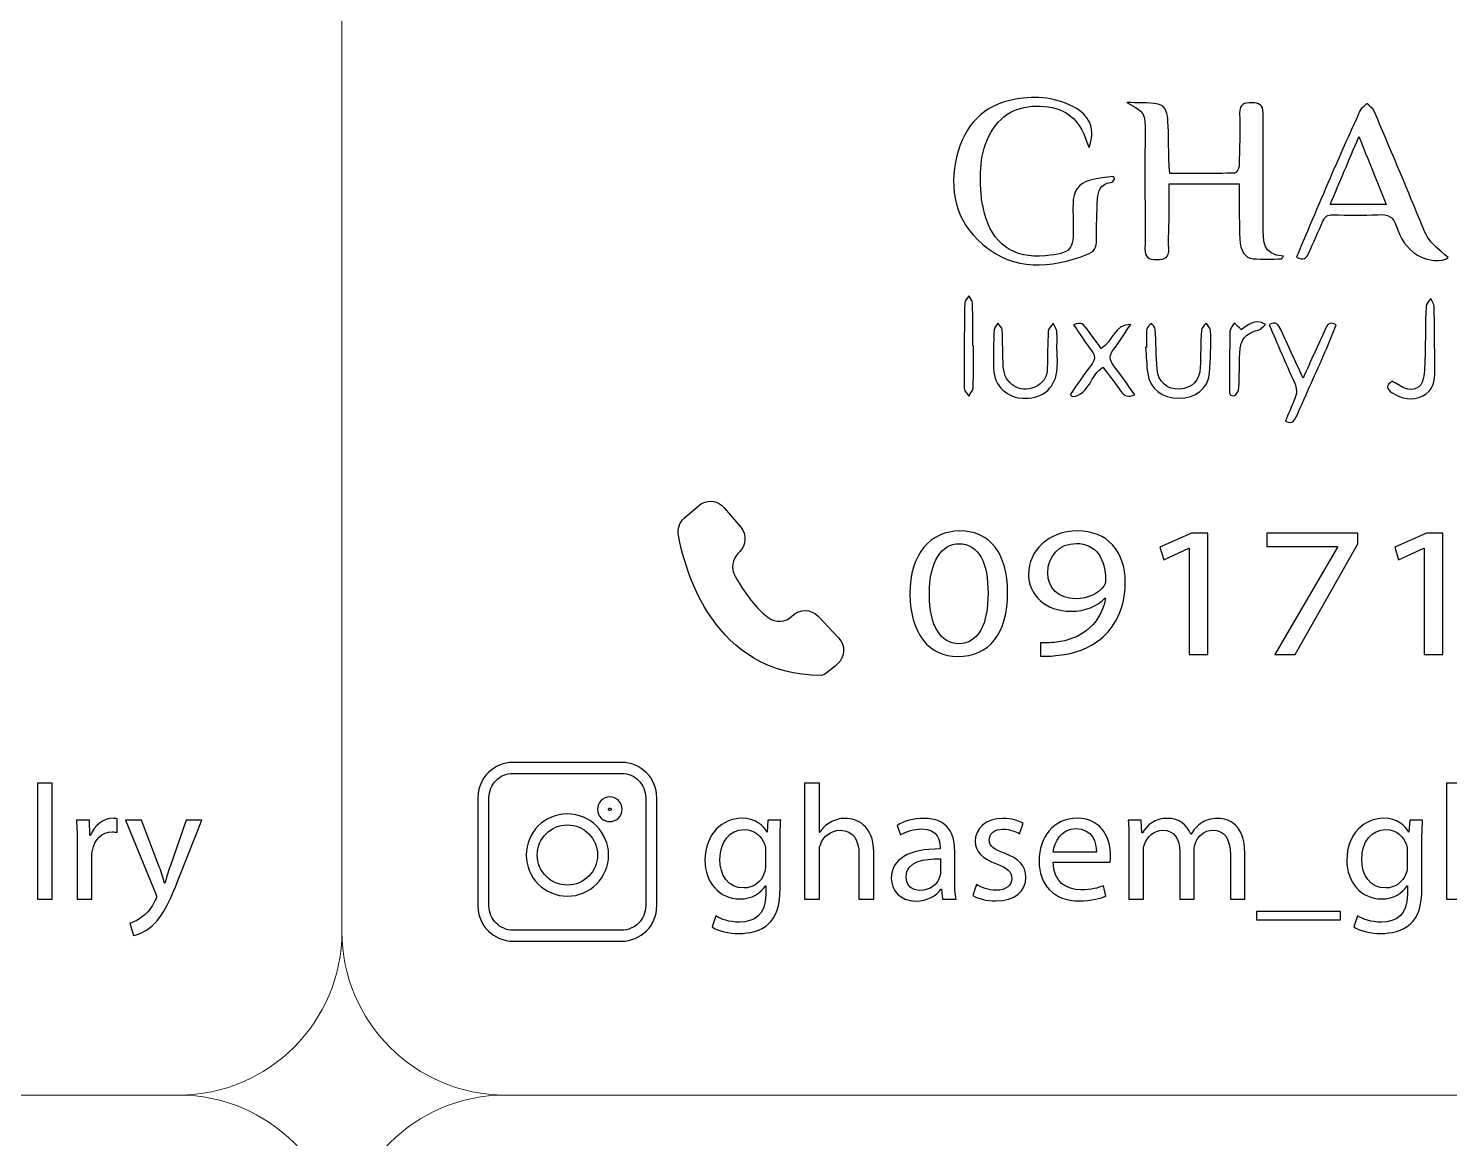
# Model space of a CAD drawing. Header units: millimetres. Extents: x -576 to 618, y 160 to 343.
# Drawn here: x -423 to -397.01, y 302.5 to 322.8 of the extents above; entities that cross this region are included whole.
import ezdxf

# ---------------------------------------------------------------- set-up
doc = ezdxf.new("R2010")
doc.units = ezdxf.units.MM
doc.header["$MEASUREMENT"] = 0
doc.layers.add('Layer 1', color=7, linetype='Continuous')

msp = doc.modelspace()

# ---------------------------------------------------------------- linework, layer by layer
at = {"layer": 'Layer 1', "color": 250, "lineweight": 18}
for points in [[(-454.0783, 343.1001), (-454.0783, 343.1001), (-420.2483, 343.1001), (-420.2483, 343.1001), (-418.6043, 343.1001), (-417.2633, 341.7591), (-417.2633, 340.1151), (-417.2633, 340.1151), (-417.2633, 306.2851), (-417.2633, 306.2851), (-417.2633, 304.6411), (-418.6043, 303.3001), (-420.2483, 303.3001), (-420.2483, 303.3001), (-454.0783, 303.3001), (-454.0783, 303.3001), (-455.7223, 303.3001), (-457.0633, 304.6411), (-457.0633, 306.2851), (-457.0633, 306.2851), (-457.0633, 340.1151), (-457.0633, 340.1151), (-457.0633, 341.7591), (-455.7223, 343.1001), (-454.0783, 343.1001)], [(-414.2783, 343.1001), (-414.2783, 343.1001), (-380.4483, 343.1001), (-380.4483, 343.1001), (-378.8043, 343.1001), (-377.4633, 341.7591), (-377.4633, 340.1151), (-377.4633, 340.1151), (-377.4633, 306.2851), (-377.4633, 306.2851), (-377.4633, 304.6411), (-378.8043, 303.3001), (-380.4483, 303.3001), (-380.4483, 303.3001), (-414.2783, 303.3001), (-414.2783, 303.3001), (-415.9223, 303.3001), (-417.2633, 304.6411), (-417.2633, 306.2851), (-417.2633, 306.2851), (-417.2633, 340.1151), (-417.2633, 340.1151), (-417.2633, 341.7591), (-415.9223, 343.1001), (-414.2783, 343.1001)], [(-454.0783, 303.3001), (-454.0783, 303.3001), (-420.2483, 303.3001), (-420.2483, 303.3001), (-418.6043, 303.3001), (-417.2633, 301.9591), (-417.2633, 300.3151), (-417.2633, 300.3151), (-417.2633, 266.4851), (-417.2633, 266.4851), (-417.2633, 264.8411), (-418.6043, 263.5001), (-420.2483, 263.5001), (-420.2483, 263.5001), (-454.0783, 263.5001), (-454.0783, 263.5001), (-455.7223, 263.5001), (-457.0633, 264.8411), (-457.0633, 266.4851), (-457.0633, 266.4851), (-457.0633, 300.3151), (-457.0633, 300.3151), (-457.0633, 301.9591), (-455.7223, 303.3001), (-454.0783, 303.3001)], [(-414.2783, 303.3001), (-414.2783, 303.3001), (-380.4483, 303.3001), (-380.4483, 303.3001), (-378.8043, 303.3001), (-377.4633, 301.9591), (-377.4633, 300.3151), (-377.4633, 300.3151), (-377.4633, 266.4851), (-377.4633, 266.4851), (-377.4633, 264.8411), (-378.8043, 263.5001), (-380.4483, 263.5001), (-380.4483, 263.5001), (-414.2783, 263.5001), (-414.2783, 263.5001), (-415.9223, 263.5001), (-417.2633, 264.8411), (-417.2633, 266.4851), (-417.2633, 266.4851), (-417.2633, 300.3151), (-417.2633, 300.3151), (-417.2633, 301.9591), (-415.9223, 303.3001), (-414.2783, 303.3001)]]:
    msp.add_open_spline(points, degree=3, knots=[0, 0, 0, 0, 0.125, 0.125, 0.125, 0.25, 0.25, 0.25, 0.375, 0.375, 0.375, 0.5, 0.5, 0.5, 0.625, 0.625, 0.625, 0.75, 0.75, 0.75, 0.875, 0.875, 0.875, 1, 1, 1, 1], dxfattribs=at)
at = {"layer": 'Layer 1', "color": 230}
for points, knots in [([(-403.602, 320.6265), (-403.6198, 320.67), (-403.6407, 320.7121), (-403.6551, 320.7566), (-403.7761, 321.1286), (-404.0245, 321.3452), (-404.4195, 321.3773), (-404.8382, 321.4116), (-405.1808, 321.2771), (-405.3961, 320.9002), (-405.6089, 320.5283), (-405.6046, 320.1196), (-405.5695, 319.7099), (-405.5617, 319.6203), (-405.5387, 319.5317), (-405.5178, 319.444), (-405.3826, 318.8684), (-404.9874, 318.5875), (-404.3974, 318.6465), (-403.9222, 318.6946), (-403.8828, 318.7389), (-403.8928, 319.2122), (-403.8953, 319.3367), (-403.8972, 319.4616), (-403.8956, 319.586), (-403.8934, 319.8269), (-403.8042, 319.9642), (-403.5789, 320.0287), (-403.442, 320.0678), (-403.2956, 320.0733), (-403.1537, 320.0939), (-403.1471, 320.0768), (-403.1406, 320.0602), (-403.134, 320.0431), (-403.158, 320.0222), (-403.1805, 319.9851), (-403.2067, 319.9826), (-403.3889, 319.9632), (-403.4394, 319.8366), (-403.447, 319.6852), (-403.4594, 319.4365), (-403.47, 319.1869), (-403.4647, 318.9376), (-403.4619, 318.7966), (-403.514, 318.7158), (-403.642, 318.6674), (-404.3088, 318.4141), (-404.9668, 318.3564), (-405.5474, 318.8524), (-406.0476, 319.2802), (-406.1702, 319.8547), (-406.0188, 320.4756), (-405.8828, 321.0321), (-405.5284, 321.4081), (-404.949, 321.509), (-404.5645, 321.576), (-404.1802, 321.5408), (-403.8311, 321.3352), (-403.5777, 321.1853), (-403.4847, 320.938), (-403.602, 320.6265)], [0, 0, 0, 0, 0.05, 0.05, 0.05, 0.1, 0.1, 0.1, 0.15, 0.15, 0.15, 0.2, 0.2, 0.2, 0.25, 0.25, 0.25, 0.3, 0.3, 0.3, 0.35, 0.35, 0.35, 0.4, 0.4, 0.4, 0.45, 0.45, 0.45, 0.5, 0.5, 0.5, 0.55, 0.55, 0.55, 0.6, 0.6, 0.6, 0.65, 0.65, 0.65, 0.7, 0.7, 0.7, 0.75, 0.75, 0.75, 0.8, 0.8, 0.8, 0.85, 0.85, 0.85, 0.9, 0.9, 0.9, 0.95, 0.95, 0.95, 1, 1, 1, 1]), ([(-400.0823, 318.5875), (-400.2564, 318.5875), (-400.4314, 318.576), (-400.604, 318.5913), (-400.7534, 318.6043), (-400.8373, 318.7345), (-400.8458, 318.9517), (-400.8564, 319.2234), (-400.8545, 319.4958), (-400.8573, 319.7682), (-400.8579, 319.829), (-400.8573, 319.8899), (-400.8573, 319.9601), (-400.8573, 319.9601), (-402.1375, 319.9601), (-402.1375, 319.9601), (-402.1375, 319.7494), (-402.1362, 319.5466), (-402.1378, 319.3442), (-402.1394, 319.157), (-402.1543, 318.9694), (-402.1437, 318.7828), (-402.1341, 318.6088), (-402.2139, 318.5776), (-402.3665, 318.5766), (-402.5169, 318.5753), (-402.5815, 318.6159), (-402.5796, 318.776), (-402.5746, 319.2746), (-402.5809, 319.7738), (-402.5815, 320.2727), (-402.5815, 320.4771), (-402.5771, 320.6811), (-402.5768, 320.8852), (-402.5762, 321.2611), (-402.5824, 321.2702), (-402.9135, 321.4478), (-402.7216, 321.439), (-402.5254, 321.4518), (-402.3391, 321.4147), (-402.1927, 321.3853), (-402.1646, 321.2312), (-402.1587, 321.0977), (-402.1481, 320.8596), (-402.1484, 320.6215), (-402.1419, 320.3835), (-402.1397, 320.3108), (-402.1303, 320.239), (-402.1231, 320.1497), (-401.7213, 320.1497), (-401.3313, 320.147), (-400.9416, 320.1554), (-400.9116, 320.156), (-400.8598, 320.2369), (-400.8583, 320.2818), (-400.8483, 320.6047), (-400.8401, 320.9282), (-400.8485, 321.2509), (-400.8532, 321.4243), (-400.7662, 321.4437), (-400.6283, 321.4437), (-400.4913, 321.4437), (-400.419, 321.411), (-400.4199, 321.2533), (-400.4233, 320.5673), (-400.4161, 319.8811), (-400.4158, 319.1947), (-400.4158, 318.9342), (-400.4433, 318.6621), (-400.0439, 318.6384), (-400.0567, 318.6212), (-400.0694, 318.6047), (-400.0823, 318.5875)], [0, 0, 0, 0, 0.0416667, 0.0416667, 0.0416667, 0.0833333, 0.0833333, 0.0833333, 0.125, 0.125, 0.125, 0.1666667, 0.1666667, 0.1666667, 0.2083333, 0.2083333, 0.2083333, 0.25, 0.25, 0.25, 0.2916667, 0.2916667, 0.2916667, 0.3333333, 0.3333333, 0.3333333, 0.375, 0.375, 0.375, 0.4166667, 0.4166667, 0.4166667, 0.4583333, 0.4583333, 0.4583333, 0.5, 0.5, 0.5, 0.5416667, 0.5416667, 0.5416667, 0.5833333, 0.5833333, 0.5833333, 0.625, 0.625, 0.625, 0.6666667, 0.6666667, 0.6666667, 0.7083333, 0.7083333, 0.7083333, 0.75, 0.75, 0.75, 0.7916667, 0.7916667, 0.7916667, 0.8333333, 0.8333333, 0.8333333, 0.875, 0.875, 0.875, 0.9166667, 0.9166667, 0.9166667, 0.9583333, 0.9583333, 0.9583333, 1, 1, 1, 1]), ([(-399.8095, 318.6221), (-399.5883, 319.1426), (-399.374, 319.653), (-399.1543, 320.161), (-398.9902, 320.5401), (-398.821, 320.9173), (-398.648, 321.2924), (-398.6229, 321.3467), (-398.5637, 321.385), (-398.5203, 321.4306), (-398.476, 321.3844), (-398.4136, 321.346), (-398.3899, 321.2908), (-398.106, 320.6247), (-397.8245, 319.9575), (-397.5493, 319.2877), (-397.4024, 318.9304), (-397.4083, 318.928), (-397.0364, 318.6147), (-397.1471, 318.5208), (-397.4077, 318.5429), (-397.5961, 318.6574), (-397.797, 318.7791), (-397.9138, 318.9666), (-397.979, 319.1804), (-398.0339, 319.361), (-398.1368, 319.4063), (-398.3141, 319.3965), (-398.5908, 319.3816), (-398.8692, 319.3894), (-399.1468, 319.3944), (-399.2389, 319.3959), (-399.2901, 319.366), (-399.3259, 319.2789), (-399.408, 319.0802), (-399.5016, 318.8864), (-399.5877, 318.6895), (-399.6279, 318.5975), (-399.681, 318.5492), (-399.8095, 318.6221)], [0, 0, 0, 0, 0.0769231, 0.0769231, 0.0769231, 0.1538462, 0.1538462, 0.1538462, 0.2307692, 0.2307692, 0.2307692, 0.3076923, 0.3076923, 0.3076923, 0.3846154, 0.3846154, 0.3846154, 0.4615385, 0.4615385, 0.4615385, 0.5384615, 0.5384615, 0.5384615, 0.6153846, 0.6153846, 0.6153846, 0.6923077, 0.6923077, 0.6923077, 0.7692308, 0.7692308, 0.7692308, 0.8461538, 0.8461538, 0.8461538, 0.9230769, 0.9230769, 0.9230769, 1, 1, 1, 1]), ([(-398.6676, 320.8237), (-398.8545, 320.3825), (-399.0214, 319.9879), (-399.1927, 319.5828), (-399.1927, 319.5828), (-398.1687, 319.5828), (-398.1687, 319.5828), (-398.3337, 319.9931), (-398.4907, 320.3838), (-398.6676, 320.8237)], [0, 0, 0, 0, 0.3333333, 0.3333333, 0.3333333, 0.6666667, 0.6666667, 0.6666667, 1, 1, 1, 1]), ([(-405.7171, 316.9994), (-405.7171, 316.7452), (-405.7124, 316.4905), (-405.7209, 316.2365), (-405.7227, 316.1835), (-405.7723, 316.1321), (-405.8001, 316.0799), (-405.8304, 316.1286), (-405.8862, 316.1773), (-405.8865, 316.2263), (-405.889, 316.746), (-405.8847, 317.2662), (-405.8753, 317.786), (-405.8747, 317.8278), (-405.8257, 317.869), (-405.7989, 317.9101), (-405.7758, 317.8665), (-405.7336, 317.8235), (-405.7324, 317.7794), (-405.7262, 317.5196), (-405.7295, 317.2593), (-405.7295, 316.9994), (-405.7295, 316.9994), (-405.7171, 316.9994), (-405.7171, 316.9994)], [0, 0, 0, 0, 0.125, 0.125, 0.125, 0.25, 0.25, 0.25, 0.375, 0.375, 0.375, 0.5, 0.5, 0.5, 0.625, 0.625, 0.625, 0.75, 0.75, 0.75, 0.875, 0.875, 0.875, 1, 1, 1, 1]), ([(-398.0636, 316.3547), (-397.9791, 316.3075), (-397.9083, 316.2595), (-397.8312, 316.2264), (-397.6739, 316.1588), (-397.5273, 316.2258), (-397.4927, 316.3943), (-397.4646, 316.5309), (-397.4624, 316.6739), (-397.4586, 316.8149), (-397.4505, 317.1144), (-397.4527, 317.4142), (-397.4405, 317.7138), (-397.4384, 317.7656), (-397.3847, 317.8159), (-397.3547, 317.8664), (-397.3329, 317.8161), (-397.2933, 317.7659), (-397.292, 317.7154), (-397.2836, 317.325), (-397.283, 316.9347), (-397.2787, 316.544), (-397.2764, 316.3534), (-397.3124, 316.1768), (-397.4992, 316.0826), (-397.6949, 315.9844), (-397.8833, 316.0308), (-398.0621, 316.1413), (-398.1681, 316.2071), (-398.1719, 316.2742), (-398.0636, 316.3547)], [0, 0, 0, 0, 0.1, 0.1, 0.1, 0.2, 0.2, 0.2, 0.3, 0.3, 0.3, 0.4, 0.4, 0.4, 0.5, 0.5, 0.5, 0.6, 0.6, 0.6, 0.7, 0.7, 0.7, 0.8, 0.8, 0.8, 0.9, 0.9, 0.9, 1, 1, 1, 1]), ([(-404.1841, 316.9272), (-404.1841, 316.8142), (-404.1782, 316.7004), (-404.1851, 316.5881), (-404.206, 316.2458), (-404.4325, 316.0361), (-404.7704, 316.0398), (-405.104, 316.0439), (-405.3333, 316.2508), (-405.3474, 316.5815), (-405.3576, 316.8183), (-405.3474, 317.0564), (-405.338, 317.2939), (-405.3364, 317.3338), (-405.2949, 317.3721), (-405.2715, 317.4111), (-405.2428, 317.3705), (-405.1916, 317.3313), (-405.1895, 317.2892), (-405.1769, 317.0636), (-405.1854, 316.8364), (-405.1704, 316.6108), (-405.1495, 316.2973), (-404.8709, 316.1235), (-404.5957, 316.2433), (-404.4459, 316.3085), (-404.3695, 316.4261), (-404.3657, 316.5883), (-404.3598, 316.8149), (-404.362, 317.0411), (-404.3479, 317.267), (-404.3451, 317.3176), (-404.2902, 317.365), (-404.259, 317.4142), (-404.236, 317.3646), (-404.1972, 317.317), (-404.1929, 317.2661), (-404.1825, 317.154), (-404.1898, 317.0402), (-404.1898, 316.9272), (-404.1898, 316.9272), (-404.1841, 316.9272), (-404.1841, 316.9272)], [0, 0, 0, 0, 0.0714286, 0.0714286, 0.0714286, 0.1428571, 0.1428571, 0.1428571, 0.2142857, 0.2142857, 0.2142857, 0.2857143, 0.2857143, 0.2857143, 0.3571429, 0.3571429, 0.3571429, 0.4285714, 0.4285714, 0.4285714, 0.5, 0.5, 0.5, 0.5714286, 0.5714286, 0.5714286, 0.6428571, 0.6428571, 0.6428571, 0.7142857, 0.7142857, 0.7142857, 0.7857143, 0.7857143, 0.7857143, 0.8571429, 0.8571429, 0.8571429, 0.9285714, 0.9285714, 0.9285714, 1, 1, 1, 1]), ([(-402.7649, 316.1048), (-402.8862, 316.0524), (-402.9599, 316.0817), (-403.0251, 316.175), (-403.1284, 316.3229), (-403.2407, 316.4646), (-403.349, 316.6087), (-403.5767, 316.4696), (-403.5932, 316.1058), (-403.9055, 316.0693), (-403.92, 316.0814), (-403.9343, 316.0936), (-403.9483, 316.1054), (-403.8207, 316.2868), (-403.6996, 316.4733), (-403.563, 316.6471), (-403.4878, 316.7432), (-403.4813, 316.8143), (-403.5571, 316.9123), (-403.6735, 317.063), (-403.7764, 317.2246), (-403.8878, 317.3853), (-403.728, 317.4284), (-403.7284, 317.428), (-403.5942, 317.2415), (-403.5227, 317.1417), (-403.4488, 317.0437), (-403.3796, 316.9497), (-403.1648, 317.0745), (-403.1499, 317.3882), (-402.8407, 317.39), (-402.9424, 317.2393), (-403.0369, 317.0827), (-403.1486, 316.9397), (-403.236, 316.8278), (-403.2372, 316.7416), (-403.147, 316.6303), (-403.0129, 316.4643), (-402.895, 316.2855), (-402.7649, 316.1048)], [0, 0, 0, 0, 0.0769231, 0.0769231, 0.0769231, 0.1538462, 0.1538462, 0.1538462, 0.2307692, 0.2307692, 0.2307692, 0.3076923, 0.3076923, 0.3076923, 0.3846154, 0.3846154, 0.3846154, 0.4615385, 0.4615385, 0.4615385, 0.5384615, 0.5384615, 0.5384615, 0.6153846, 0.6153846, 0.6153846, 0.6923077, 0.6923077, 0.6923077, 0.7692308, 0.7692308, 0.7692308, 0.8461538, 0.8461538, 0.8461538, 0.9230769, 0.9230769, 0.9230769, 1, 1, 1, 1]), ([(-402.5502, 316.9662), (-402.5502, 317.0795), (-402.557, 317.1937), (-402.5461, 317.306), (-402.5427, 317.3428), (-402.4922, 317.3752), (-402.4634, 317.4096), (-402.4382, 317.3734), (-402.3932, 317.3382), (-402.3907, 317.3004), (-402.3758, 317.0576), (-402.3785, 316.8133), (-402.3589, 316.5706), (-402.3399, 316.3357), (-402.1733, 316.1971), (-401.9496, 316.2087), (-401.7199, 316.2202), (-401.5792, 316.3628), (-401.5695, 316.6014), (-401.5608, 316.828), (-401.5624, 317.0548), (-401.5483, 317.281), (-401.5455, 317.3272), (-401.4931, 317.3703), (-401.4638, 317.4146), (-401.4341, 317.3687), (-401.3792, 317.3225), (-401.3789, 317.2761), (-401.3774, 317.0162), (-401.3755, 316.7547), (-401.3995, 316.4964), (-401.4257, 316.2158), (-401.6572, 316.0402), (-401.9614, 316.0405), (-402.2697, 316.0408), (-402.4909, 316.2121), (-402.5296, 316.4923), (-402.5508, 316.6486), (-402.5555, 316.8074), (-402.5674, 316.9653), (-402.5617, 316.9656), (-402.5561, 316.9659), (-402.5502, 316.9662)], [0, 0, 0, 0, 0.0714286, 0.0714286, 0.0714286, 0.1428571, 0.1428571, 0.1428571, 0.2142857, 0.2142857, 0.2142857, 0.2857143, 0.2857143, 0.2857143, 0.3571429, 0.3571429, 0.3571429, 0.4285714, 0.4285714, 0.4285714, 0.5, 0.5, 0.5, 0.5714286, 0.5714286, 0.5714286, 0.6428571, 0.6428571, 0.6428571, 0.7142857, 0.7142857, 0.7142857, 0.7857143, 0.7857143, 0.7857143, 0.8571429, 0.8571429, 0.8571429, 0.9285714, 0.9285714, 0.9285714, 1, 1, 1, 1]), ([(-400.8156, 317.2925), (-400.6985, 317.3736), (-400.5846, 317.5078), (-400.3765, 317.3912), (-400.4202, 317.3522), (-400.4508, 317.3025), (-400.4917, 317.2917), (-400.7497, 317.2223), (-400.8342, 317.1316), (-400.8477, 316.8623), (-400.8583, 316.6535), (-400.8499, 316.4439), (-400.8617, 316.2352), (-400.8648, 316.1824), (-400.9075, 316.0931), (-400.9426, 316.0882), (-401.0605, 316.0701), (-401.0345, 316.1746), (-401.0345, 316.2408), (-401.0352, 316.5802), (-401.0349, 316.9194), (-401.0255, 317.2582), (-401.0239, 317.3113), (-400.9743, 317.3628), (-400.9469, 317.4149), (-400.9073, 317.3781), (-400.8679, 317.3413), (-400.8156, 317.2925)], [0, 0, 0, 0, 0.1111111, 0.1111111, 0.1111111, 0.2222222, 0.2222222, 0.2222222, 0.3333333, 0.3333333, 0.3333333, 0.4444444, 0.4444444, 0.4444444, 0.5555556, 0.5555556, 0.5555556, 0.6666667, 0.6666667, 0.6666667, 0.7777778, 0.7777778, 0.7777778, 0.8888889, 0.8888889, 0.8888889, 1, 1, 1, 1]), ([(-399.0847, 317.38), (-399.1502, 317.2187), (-399.2123, 317.0567), (-399.2819, 316.8976), (-399.4545, 316.5042), (-399.6298, 316.112), (-399.8052, 315.7198), (-399.8395, 315.6431), (-399.8719, 315.556), (-400.0108, 315.6184), (-399.9574, 315.7482), (-399.91, 315.8786), (-399.8501, 316.0037), (-399.7942, 316.1201), (-399.798, 316.2231), (-399.8526, 316.3419), (-400.0108, 316.6846), (-400.1568, 317.0328), (-400.3096, 317.3835), (-400.1824, 317.4558), (-400.1383, 317.385), (-400.0978, 317.2961), (-399.9671, 317.0097), (-399.8342, 316.7242), (-399.6884, 316.4091), (-399.5456, 316.7242), (-399.4161, 317.0106), (-399.2856, 317.2964), (-399.2497, 317.3744), (-399.2151, 317.4596), (-399.0847, 317.38)], [0, 0, 0, 0, 0.1, 0.1, 0.1, 0.2, 0.2, 0.2, 0.3, 0.3, 0.3, 0.4, 0.4, 0.4, 0.5, 0.5, 0.5, 0.6, 0.6, 0.6, 0.7, 0.7, 0.7, 0.8, 0.8, 0.8, 0.9, 0.9, 0.9, 1, 1, 1, 1]), ([(-410.0219, 313.2016), (-410.0219, 313.2016), (-409.9926, 313.2304), (-409.9926, 313.2304), (-409.8687, 313.3527), (-409.8593, 313.5498), (-409.972, 313.6828), (-409.972, 313.6828), (-410.2715, 314.0381), (-410.2715, 314.0381), (-410.3923, 314.1811), (-410.6066, 314.1967), (-410.7467, 314.0734), (-410.7467, 314.0734), (-411.0044, 313.8463), (-411.0044, 313.8463), (-411.093, 313.7683), (-411.1333, 313.65), (-411.1114, 313.5337), (-410.995, 312.909), (-410.474, 310.972), (-408.4943, 310.972), (-408.4497, 310.972), (-408.3221, 311.0753), (-408.2016, 311.1824), (-408.0606, 311.3084), (-408.0512, 311.5253), (-408.1813, 311.6619), (-408.1813, 311.6619), (-408.5545, 312.0541), (-408.5545, 312.0541), (-408.6834, 312.1898), (-408.899, 312.1927), (-409.0316, 312.06), (-409.1498, 311.9417), (-409.3361, 311.9284), (-409.469, 312.0295), (-409.6291, 312.1511), (-409.8466, 312.3779), (-410.079, 312.7998), (-410.1514, 312.9312), (-410.1286, 313.0966), (-410.0219, 313.2016)], [0, 0, 0, 0, 0.0714286, 0.0714286, 0.0714286, 0.1428571, 0.1428571, 0.1428571, 0.2142857, 0.2142857, 0.2142857, 0.2857143, 0.2857143, 0.2857143, 0.3571429, 0.3571429, 0.3571429, 0.4285714, 0.4285714, 0.4285714, 0.5, 0.5, 0.5, 0.5714286, 0.5714286, 0.5714286, 0.6428571, 0.6428571, 0.6428571, 0.7142857, 0.7142857, 0.7142857, 0.7857143, 0.7857143, 0.7857143, 0.8571429, 0.8571429, 0.8571429, 0.9285714, 0.9285714, 0.9285714, 1, 1, 1, 1]), ([(-405.0921, 312.4904), (-405.0921, 311.7363), (-405.4241, 311.3197), (-406.0076, 311.3197), (-406.522, 311.3197), (-406.8705, 311.7259), (-406.8787, 312.4601), (-406.8787, 313.2039), (-406.4977, 313.6136), (-405.9629, 313.6136), (-405.4078, 313.6136), (-405.0921, 313.1971), (-405.0921, 312.4904)], [0, 0, 0, 0, 0.25, 0.25, 0.25, 0.5, 0.5, 0.5, 0.75, 0.75, 0.75, 1, 1, 1, 1]), ([(-404.4874, 311.569), (-404.4103, 311.5621), (-404.3211, 311.569), (-404.1997, 311.579), (-403.9932, 311.6034), (-403.7985, 311.6748), (-403.6487, 311.7943), (-403.4742, 311.9275), (-403.3488, 312.1219), (-403.3002, 312.3846), (-403.3002, 312.3846), (-403.3123, 312.3846), (-403.3123, 312.3846), (-403.4581, 312.2345), (-403.6686, 312.1459), (-403.9323, 312.1459), (-404.4063, 312.1459), (-404.7102, 312.4464), (-404.7102, 312.8251), (-404.7102, 313.2448), (-404.3495, 313.6136), (-403.8106, 313.6136), (-403.2718, 313.6136), (-402.9395, 313.2448), (-402.9395, 312.6785), (-402.9395, 312.1902), (-403.1342, 311.8489), (-403.3934, 311.6373), (-403.5959, 311.4701), (-403.8755, 311.3677), (-404.1592, 311.3403), (-404.2886, 311.3232), (-404.4022, 311.3197), (-404.4874, 311.3232), (-404.4874, 311.3232), (-404.4874, 311.569), (-404.4874, 311.569)], [0, 0, 0, 0, 0.0833333, 0.0833333, 0.0833333, 0.1666667, 0.1666667, 0.1666667, 0.25, 0.25, 0.25, 0.3333333, 0.3333333, 0.3333333, 0.4166667, 0.4166667, 0.4166667, 0.5, 0.5, 0.5, 0.5833333, 0.5833333, 0.5833333, 0.6666667, 0.6666667, 0.6666667, 0.75, 0.75, 0.75, 0.8333333, 0.8333333, 0.8333333, 0.9166667, 0.9166667, 0.9166667, 1, 1, 1, 1]), ([(-401.7719, 313.2961), (-401.7719, 313.2961), (-401.78, 313.2961), (-401.78, 313.2961), (-401.78, 313.2961), (-402.2377, 313.088), (-402.2377, 313.088), (-402.2377, 313.088), (-402.3067, 313.3167), (-402.3067, 313.3167), (-402.3067, 313.3167), (-401.7314, 313.576), (-401.7314, 313.576), (-401.7314, 313.576), (-401.4275, 313.576), (-401.4275, 313.576), (-401.4275, 313.576), (-401.4275, 311.3573), (-401.4275, 311.3573), (-401.4275, 311.3573), (-401.7719, 311.3573), (-401.7719, 311.3573), (-401.7719, 311.3573), (-401.7719, 313.2961), (-401.7719, 313.2961)], [0, 0, 0, 0, 0.125, 0.125, 0.125, 0.25, 0.25, 0.25, 0.375, 0.375, 0.375, 0.5, 0.5, 0.5, 0.625, 0.625, 0.625, 0.75, 0.75, 0.75, 0.875, 0.875, 0.875, 1, 1, 1, 1]), ([(-398.6876, 313.5761), (-398.6876, 313.5761), (-398.6876, 313.378), (-398.6876, 313.378), (-398.6876, 313.378), (-399.8343, 311.3574), (-399.8343, 311.3574), (-399.8343, 311.3574), (-400.2028, 311.3574), (-400.2028, 311.3574), (-400.2028, 311.3574), (-399.0603, 313.3203), (-399.0603, 313.3203), (-399.0603, 313.3203), (-399.0603, 313.3269), (-399.0603, 313.3269), (-399.0603, 313.3269), (-400.3488, 313.3269), (-400.3488, 313.3269), (-400.3488, 313.3269), (-400.3488, 313.5761), (-400.3488, 313.5761), (-400.3488, 313.5761), (-398.6876, 313.5761), (-398.6876, 313.5761)], [0, 0, 0, 0, 0.125, 0.125, 0.125, 0.25, 0.25, 0.25, 0.375, 0.375, 0.375, 0.5, 0.5, 0.5, 0.625, 0.625, 0.625, 0.75, 0.75, 0.75, 0.875, 0.875, 0.875, 1, 1, 1, 1]), ([(-397.4754, 313.2961), (-397.4754, 313.2961), (-397.4836, 313.2961), (-397.4836, 313.2961), (-397.4836, 313.2961), (-397.9413, 313.088), (-397.9413, 313.088), (-397.9413, 313.088), (-398.0101, 313.3167), (-398.0101, 313.3167), (-398.0101, 313.3167), (-397.4348, 313.576), (-397.4348, 313.576), (-397.4348, 313.576), (-397.1309, 313.576), (-397.1309, 313.576), (-397.1309, 313.576), (-397.1309, 311.3573), (-397.1309, 311.3573), (-397.1309, 311.3573), (-397.4754, 311.3573), (-397.4754, 311.3573), (-397.4754, 311.3573), (-397.4754, 313.2961), (-397.4754, 313.2961)], [0, 0, 0, 0, 0.125, 0.125, 0.125, 0.25, 0.25, 0.25, 0.375, 0.375, 0.375, 0.5, 0.5, 0.5, 0.625, 0.625, 0.625, 0.75, 0.75, 0.75, 0.875, 0.875, 0.875, 1, 1, 1, 1]), ([(-406.522, 312.4564), (-406.522, 311.8795), (-406.3115, 311.5521), (-405.9872, 311.5521), (-405.6228, 311.5521), (-405.4484, 311.9103), (-405.4484, 312.4769), (-405.4484, 313.023), (-405.6144, 313.3814), (-405.9832, 313.3814), (-406.2952, 313.3814), (-406.522, 313.0607), (-406.522, 312.4564)], [0, 0, 0, 0, 0.25, 0.25, 0.25, 0.5, 0.5, 0.5, 0.75, 0.75, 0.75, 1, 1, 1, 1]), ([(-404.3575, 312.8457), (-404.3575, 312.569), (-404.1592, 312.3746), (-403.8512, 312.3746), (-403.6121, 312.3746), (-403.4256, 312.4736), (-403.3326, 312.6064), (-403.3123, 312.6339), (-403.3002, 312.6682), (-403.3002, 312.716), (-403.3002, 313.0947), (-403.4661, 313.3852), (-403.839, 313.3852), (-404.1429, 313.3852), (-404.3575, 313.1596), (-404.3575, 312.8457)], [0, 0, 0, 0, 0.2, 0.2, 0.2, 0.4, 0.4, 0.4, 0.6, 0.6, 0.6, 0.8, 0.8, 0.8, 1, 1, 1, 1]), ([(-412.1515, 306.1125), (-412.1515, 306.1125), (-414.1324, 306.1125), (-414.1324, 306.1125), (-414.3101, 306.1125), (-414.4713, 306.1848), (-414.5878, 306.3012), (-414.7048, 306.4178), (-414.777, 306.579), (-414.777, 306.7569), (-414.777, 306.7569), (-414.777, 308.7382), (-414.777, 308.7382), (-414.777, 308.916), (-414.7049, 309.077), (-414.5883, 309.1937), (-414.4712, 309.3107), (-414.3101, 309.3829), (-414.1324, 309.3829), (-414.1324, 309.3829), (-412.1515, 309.3829), (-412.1515, 309.3829), (-411.9737, 309.3829), (-411.8126, 309.3107), (-411.696, 309.1941), (-411.579, 309.077), (-411.5068, 308.916), (-411.5068, 308.7382), (-411.5068, 308.7382), (-411.5068, 306.7569), (-411.5068, 306.7569), (-411.5068, 306.579), (-411.5791, 306.4178), (-411.6956, 306.3012), (-411.8126, 306.1848), (-411.9737, 306.1125), (-412.1515, 306.1125)], [0, 0, 0, 0, 0.0833333, 0.0833333, 0.0833333, 0.1666667, 0.1666667, 0.1666667, 0.25, 0.25, 0.25, 0.3333333, 0.3333333, 0.3333333, 0.4166667, 0.4166667, 0.4166667, 0.5, 0.5, 0.5, 0.5833333, 0.5833333, 0.5833333, 0.6666667, 0.6666667, 0.6666667, 0.75, 0.75, 0.75, 0.8333333, 0.8333333, 0.8333333, 0.9166667, 0.9166667, 0.9166667, 1, 1, 1, 1]), ([(-422.829, 309.0022), (-422.829, 309.0022), (-422.5594, 309.0022), (-422.5594, 309.0022), (-422.5594, 309.0022), (-422.5594, 306.8793), (-422.5594, 306.8793), (-422.5594, 306.8793), (-422.829, 306.8793), (-422.829, 306.8793), (-422.829, 306.8793), (-422.829, 309.0022), (-422.829, 309.0022)], [0, 0, 0, 0, 0.25, 0.25, 0.25, 0.5, 0.5, 0.5, 0.75, 0.75, 0.75, 1, 1, 1, 1]), ([(-414.1324, 306.3142), (-414.1324, 306.3142), (-412.1515, 306.3142), (-412.1515, 306.3142), (-412.0289, 306.3142), (-411.918, 306.3637), (-411.838, 306.4436), (-411.7581, 306.5239), (-411.7085, 306.6346), (-411.7085, 306.7569), (-411.7085, 306.7569), (-411.7085, 308.7382), (-411.7085, 308.7382), (-411.7085, 308.8608), (-411.758, 308.9717), (-411.8379, 309.0517), (-411.918, 309.1317), (-412.0289, 309.1812), (-412.1515, 309.1812), (-412.1515, 309.1812), (-414.1324, 309.1812), (-414.1324, 309.1812), (-414.255, 309.1812), (-414.3659, 309.1317), (-414.4459, 309.0517), (-414.5259, 308.9717), (-414.5754, 308.8608), (-414.5754, 308.7382), (-414.5754, 308.7382), (-414.5754, 306.7569), (-414.5754, 306.7569), (-414.5754, 306.6346), (-414.5258, 306.5239), (-414.4456, 306.4438), (-414.3659, 306.3637), (-414.255, 306.3142), (-414.1324, 306.3142)], [0, 0, 0, 0, 0.0833333, 0.0833333, 0.0833333, 0.1666667, 0.1666667, 0.1666667, 0.25, 0.25, 0.25, 0.3333333, 0.3333333, 0.3333333, 0.4166667, 0.4166667, 0.4166667, 0.5, 0.5, 0.5, 0.5833333, 0.5833333, 0.5833333, 0.6666667, 0.6666667, 0.6666667, 0.75, 0.75, 0.75, 0.8333333, 0.8333333, 0.8333333, 0.9166667, 0.9166667, 0.9166667, 1, 1, 1, 1]), ([(-408.8037, 309.0023), (-408.8037, 309.0023), (-408.5338, 309.0023), (-408.5338, 309.0023), (-408.5338, 309.0023), (-408.5338, 308.099), (-408.5338, 308.099), (-408.5338, 308.099), (-408.5279, 308.099), (-408.5279, 308.099), (-408.4848, 308.1742), (-408.4174, 308.2401), (-408.3347, 308.2847), (-408.2549, 308.3296), (-408.16, 308.3592), (-408.0586, 308.3592), (-407.8593, 308.3592), (-407.5403, 308.2401), (-407.5403, 307.7405), (-407.5403, 307.7405), (-407.5403, 306.8794), (-407.5403, 306.8794), (-407.5403, 306.8794), (-407.8103, 306.8794), (-407.8103, 306.8794), (-407.8103, 306.8794), (-407.8103, 307.7106), (-407.8103, 307.7106), (-407.8103, 307.9436), (-407.8992, 308.1411), (-408.1538, 308.1411), (-408.3285, 308.1411), (-408.4664, 308.0214), (-408.5154, 307.8778), (-408.5306, 307.8423), (-408.5338, 307.8032), (-408.5338, 307.7524), (-408.5338, 307.7524), (-408.5338, 306.8794), (-408.5338, 306.8794), (-408.5338, 306.8794), (-408.8037, 306.8794), (-408.8037, 306.8794), (-408.8037, 306.8794), (-408.8037, 309.0023), (-408.8037, 309.0023)], [0, 0, 0, 0, 0.0666667, 0.0666667, 0.0666667, 0.1333333, 0.1333333, 0.1333333, 0.2, 0.2, 0.2, 0.2666667, 0.2666667, 0.2666667, 0.3333333, 0.3333333, 0.3333333, 0.4, 0.4, 0.4, 0.4666667, 0.4666667, 0.4666667, 0.5333333, 0.5333333, 0.5333333, 0.6, 0.6, 0.6, 0.6666667, 0.6666667, 0.6666667, 0.7333333, 0.7333333, 0.7333333, 0.8, 0.8, 0.8, 0.8666667, 0.8666667, 0.8666667, 0.9333333, 0.9333333, 0.9333333, 1, 1, 1, 1]), ([(-397.0679, 309.0023), (-397.0679, 309.0023), (-396.798, 309.0023), (-396.798, 309.0023), (-396.798, 309.0023), (-396.798, 308.099), (-396.798, 308.099), (-396.798, 308.099), (-396.7918, 308.099), (-396.7918, 308.099), (-396.749, 308.1742), (-396.6816, 308.2401), (-396.5986, 308.2847), (-396.5191, 308.3296), (-396.4242, 308.3592), (-396.3228, 308.3592), (-396.1238, 308.3592), (-395.8046, 308.2401), (-395.8046, 307.7405), (-395.8046, 307.7405), (-395.8046, 306.8794), (-395.8046, 306.8794), (-395.8046, 306.8794), (-396.0744, 306.8794), (-396.0744, 306.8794), (-396.0744, 306.8794), (-396.0744, 307.7106), (-396.0744, 307.7106), (-396.0744, 307.9436), (-396.1634, 308.1411), (-396.418, 308.1411), (-396.5927, 308.1411), (-396.7306, 308.0214), (-396.7796, 307.8778), (-396.7949, 307.8423), (-396.798, 307.8032), (-396.798, 307.7524), (-396.798, 307.7524), (-396.798, 306.8794), (-396.798, 306.8794), (-396.798, 306.8794), (-397.0679, 306.8794), (-397.0679, 306.8794), (-397.0679, 306.8794), (-397.0679, 309.0023), (-397.0679, 309.0023)], [0, 0, 0, 0, 0.0666667, 0.0666667, 0.0666667, 0.1333333, 0.1333333, 0.1333333, 0.2, 0.2, 0.2, 0.2666667, 0.2666667, 0.2666667, 0.3333333, 0.3333333, 0.3333333, 0.4, 0.4, 0.4, 0.4666667, 0.4666667, 0.4666667, 0.5333333, 0.5333333, 0.5333333, 0.6, 0.6, 0.6, 0.6666667, 0.6666667, 0.6666667, 0.7333333, 0.7333333, 0.7333333, 0.8, 0.8, 0.8, 0.8666667, 0.8666667, 0.8666667, 0.9333333, 0.9333333, 0.9333333, 1, 1, 1, 1]), ([(-412.1401, 308.5245), (-412.1401, 308.4624), (-412.1653, 308.4061), (-412.206, 308.3654), (-412.2466, 308.3247), (-412.303, 308.2995), (-412.3651, 308.2995), (-412.4272, 308.2995), (-412.4835, 308.3247), (-412.5242, 308.3654), (-412.5649, 308.4061), (-412.5901, 308.4624), (-412.5901, 308.5245), (-412.5901, 308.5866), (-412.5649, 308.6429), (-412.5242, 308.6836), (-412.4835, 308.7243), (-412.4272, 308.7495), (-412.3651, 308.7495), (-412.303, 308.7495), (-412.2466, 308.7243), (-412.206, 308.6836), (-412.1653, 308.6429), (-412.1401, 308.5866), (-412.1401, 308.5245)], [0, 0, 0, 0, 0.125, 0.125, 0.125, 0.25, 0.25, 0.25, 0.375, 0.375, 0.375, 0.5, 0.5, 0.5, 0.625, 0.625, 0.625, 0.75, 0.75, 0.75, 0.875, 0.875, 0.875, 1, 1, 1, 1]), ([(-412.3485, 308.508), (-412.3444, 308.5121), (-412.3417, 308.5181), (-412.3417, 308.5245), (-412.3417, 308.531), (-412.3444, 308.5369), (-412.3485, 308.5411), (-412.3527, 308.5452), (-412.3586, 308.5479), (-412.3651, 308.5479), (-412.3715, 308.5479), (-412.3775, 308.5452), (-412.3816, 308.5411), (-412.3858, 308.5369), (-412.3884, 308.531), (-412.3884, 308.5245), (-412.3884, 308.5181), (-412.3858, 308.5121), (-412.3816, 308.508), (-412.3775, 308.5038), (-412.3715, 308.5012), (-412.3651, 308.5012), (-412.3586, 308.5012), (-412.3527, 308.5038), (-412.3485, 308.508)], [0, 0, 0, 0, 0.125, 0.125, 0.125, 0.25, 0.25, 0.25, 0.375, 0.375, 0.375, 0.5, 0.5, 0.5, 0.625, 0.625, 0.625, 0.75, 0.75, 0.75, 0.875, 0.875, 0.875, 1, 1, 1, 1]), ([(-422.1052, 307.8752), (-422.1052, 308.0456), (-422.1086, 308.1922), (-422.1177, 308.3264), (-422.1177, 308.3264), (-421.8814, 308.3264), (-421.8814, 308.3264), (-421.8814, 308.3264), (-421.8724, 308.0425), (-421.8724, 308.0425), (-421.8724, 308.0425), (-421.8599, 308.0425), (-421.8599, 308.0425), (-421.7925, 308.2368), (-421.6303, 308.3595), (-421.449, 308.3595), (-421.4184, 308.3595), (-421.3969, 308.3563), (-421.3723, 308.3504), (-421.3723, 308.3504), (-421.3723, 308.1024), (-421.3723, 308.1024), (-421.4, 308.1083), (-421.4278, 308.1114), (-421.4643, 308.1114), (-421.6547, 308.1114), (-421.7894, 307.971), (-421.8262, 307.7735), (-421.8325, 307.7376), (-421.8387, 307.6958), (-421.8387, 307.6509), (-421.8387, 307.6509), (-421.8387, 306.8796), (-421.8387, 306.8796), (-421.8387, 306.8796), (-422.1052, 306.8796), (-422.1052, 306.8796), (-422.1052, 306.8796), (-422.1052, 307.8752), (-422.1052, 307.8752)], [0, 0, 0, 0, 0.0769231, 0.0769231, 0.0769231, 0.1538462, 0.1538462, 0.1538462, 0.2307692, 0.2307692, 0.2307692, 0.3076923, 0.3076923, 0.3076923, 0.3846154, 0.3846154, 0.3846154, 0.4615385, 0.4615385, 0.4615385, 0.5384615, 0.5384615, 0.5384615, 0.6153846, 0.6153846, 0.6153846, 0.6923077, 0.6923077, 0.6923077, 0.7692308, 0.7692308, 0.7692308, 0.8461538, 0.8461538, 0.8461538, 0.9230769, 0.9230769, 0.9230769, 1, 1, 1, 1]), ([(-420.9278, 308.3265), (-420.9278, 308.3265), (-420.6031, 307.4716), (-420.6031, 307.4716), (-420.5694, 307.3758), (-420.5322, 307.2622), (-420.5079, 307.1755), (-420.5079, 307.1755), (-420.502, 307.1755), (-420.502, 307.1755), (-420.4742, 307.2622), (-420.4436, 307.3726), (-420.4068, 307.4775), (-420.4068, 307.4775), (-420.1125, 308.3265), (-420.1125, 308.3265), (-420.1125, 308.3265), (-419.8274, 308.3265), (-419.8274, 308.3265), (-419.8274, 308.3265), (-420.232, 307.295), (-420.232, 307.295), (-420.4252, 306.7989), (-420.5571, 306.5446), (-420.7409, 306.3892), (-420.8726, 306.2756), (-421.0046, 306.2307), (-421.072, 306.2185), (-421.072, 306.2185), (-421.1396, 306.4401), (-421.1396, 306.4401), (-421.072, 306.4609), (-420.9834, 306.5028), (-420.9035, 306.5683), (-420.8298, 306.6253), (-420.7381, 306.7271), (-420.6764, 306.8616), (-420.6642, 306.8884), (-420.6551, 306.9093), (-420.6551, 306.9243), (-420.6551, 306.9392), (-420.6613, 306.9602), (-420.6735, 306.9933), (-420.6735, 306.9933), (-421.2221, 308.3265), (-421.2221, 308.3265), (-421.2221, 308.3265), (-420.9278, 308.3265), (-420.9278, 308.3265)], [0, 0, 0, 0, 0.0625, 0.0625, 0.0625, 0.125, 0.125, 0.125, 0.1875, 0.1875, 0.1875, 0.25, 0.25, 0.25, 0.3125, 0.3125, 0.3125, 0.375, 0.375, 0.375, 0.4375, 0.4375, 0.4375, 0.5, 0.5, 0.5, 0.5625, 0.5625, 0.5625, 0.625, 0.625, 0.625, 0.6875, 0.6875, 0.6875, 0.75, 0.75, 0.75, 0.8125, 0.8125, 0.8125, 0.875, 0.875, 0.875, 0.9375, 0.9375, 0.9375, 1, 1, 1, 1]), ([(-412.3885, 307.6887), (-412.3885, 307.4814), (-412.4729, 307.2932), (-412.6093, 307.1569), (-412.7452, 307.0204), (-412.9334, 306.9361), (-413.1412, 306.9361), (-413.3489, 306.9361), (-413.5372, 307.0205), (-413.6733, 307.1565), (-413.8095, 307.2927), (-413.8937, 307.481), (-413.8937, 307.6887), (-413.8937, 307.8963), (-413.8094, 308.0844), (-413.6733, 308.2207), (-413.5371, 308.3574), (-413.3489, 308.4416), (-413.1412, 308.4416), (-412.9337, 308.4416), (-412.7454, 308.3572), (-412.609, 308.2207), (-412.4728, 308.0844), (-412.3885, 307.8963), (-412.3885, 307.6887)], [0, 0, 0, 0, 0.125, 0.125, 0.125, 0.25, 0.25, 0.25, 0.375, 0.375, 0.375, 0.5, 0.5, 0.5, 0.625, 0.625, 0.625, 0.75, 0.75, 0.75, 0.875, 0.875, 0.875, 1, 1, 1, 1]), ([(-412.7513, 307.2992), (-412.6517, 307.3985), (-412.5902, 307.5364), (-412.5902, 307.6887), (-412.5902, 307.8412), (-412.6519, 307.9793), (-412.7516, 308.079), (-412.8509, 308.1784), (-412.9888, 308.24), (-413.1412, 308.24), (-413.2933, 308.24), (-413.4311, 308.1783), (-413.5308, 308.0786), (-413.6304, 307.9792), (-413.6921, 307.8412), (-413.6921, 307.6887), (-413.6921, 307.5367), (-413.6304, 307.3988), (-413.5307, 307.2991), (-413.4311, 307.1995), (-413.2933, 307.1378), (-413.1412, 307.1378), (-412.989, 307.1378), (-412.8512, 307.1995), (-412.7513, 307.2992)], [0, 0, 0, 0, 0.125, 0.125, 0.125, 0.25, 0.25, 0.25, 0.375, 0.375, 0.375, 0.5, 0.5, 0.5, 0.625, 0.625, 0.625, 0.75, 0.75, 0.75, 0.875, 0.875, 0.875, 1, 1, 1, 1]), ([(-409.2394, 308.3265), (-409.2454, 308.2219), (-409.2516, 308.1052), (-409.2516, 307.9289), (-409.2516, 307.9289), (-409.2516, 307.0887), (-409.2516, 307.0887), (-409.2516, 306.757), (-409.319, 306.5533), (-409.4631, 306.4278), (-409.6073, 306.2965), (-409.8157, 306.2544), (-410.0029, 306.2544), (-410.1808, 306.2544), (-410.3768, 306.2965), (-410.4965, 306.3742), (-410.4965, 306.3742), (-410.4288, 306.5745), (-410.4288, 306.5745), (-410.3308, 306.5146), (-410.1777, 306.4609), (-409.9935, 306.4609), (-409.7178, 306.4609), (-409.5152, 306.6013), (-409.5152, 306.9664), (-409.5152, 306.9664), (-409.5152, 307.1274), (-409.5152, 307.1274), (-409.5152, 307.1274), (-409.5215, 307.1274), (-409.5215, 307.1274), (-409.6042, 306.9932), (-409.7636, 306.8855), (-409.9935, 306.8855), (-410.3617, 306.8855), (-410.6251, 307.1904), (-410.6251, 307.5911), (-410.6251, 308.0815), (-410.2972, 308.3595), (-409.9567, 308.3595), (-409.6994, 308.3595), (-409.5583, 308.2279), (-409.4937, 308.1084), (-409.4937, 308.1084), (-409.4878, 308.1084), (-409.4878, 308.1084), (-409.4878, 308.1084), (-409.4753, 308.3265), (-409.4753, 308.3265), (-409.4753, 308.3265), (-409.2394, 308.3265), (-409.2394, 308.3265)], [0, 0, 0, 0, 0.0588235, 0.0588235, 0.0588235, 0.1176471, 0.1176471, 0.1176471, 0.1764706, 0.1764706, 0.1764706, 0.2352941, 0.2352941, 0.2352941, 0.2941176, 0.2941176, 0.2941176, 0.3529412, 0.3529412, 0.3529412, 0.4117647, 0.4117647, 0.4117647, 0.4705882, 0.4705882, 0.4705882, 0.5294118, 0.5294118, 0.5294118, 0.5882353, 0.5882353, 0.5882353, 0.6470588, 0.6470588, 0.6470588, 0.7058824, 0.7058824, 0.7058824, 0.7647059, 0.7647059, 0.7647059, 0.8235294, 0.8235294, 0.8235294, 0.8823529, 0.8823529, 0.8823529, 0.9411765, 0.9411765, 0.9411765, 1, 1, 1, 1]), ([(-406.28, 306.8794), (-406.28, 306.8794), (-406.3015, 307.062), (-406.3015, 307.062), (-406.3015, 307.062), (-406.3109, 307.062), (-406.3109, 307.062), (-406.3936, 306.9484), (-406.553, 306.8465), (-406.7645, 306.8465), (-407.065, 306.8465), (-407.2182, 307.0526), (-407.2182, 307.2621), (-407.2182, 307.6118), (-406.8993, 307.8033), (-406.3262, 307.8002), (-406.3262, 307.8002), (-406.3262, 307.8302), (-406.3262, 307.8302), (-406.3262, 307.9497), (-406.3599, 308.165), (-406.6634, 308.165), (-406.8014, 308.165), (-406.9452, 308.1232), (-407.0497, 308.0573), (-407.0497, 308.0573), (-407.1109, 308.2308), (-407.1109, 308.2308), (-406.9883, 308.3085), (-406.8104, 308.3594), (-406.6235, 308.3594), (-406.1699, 308.3594), (-406.0594, 308.0573), (-406.0594, 307.7675), (-406.0594, 307.7675), (-406.0594, 307.2261), (-406.0594, 307.2261), (-406.0594, 307.1007), (-406.0531, 306.9781), (-406.0347, 306.8794), (-406.0347, 306.8794), (-406.28, 306.8794), (-406.28, 306.8794)], [0, 0, 0, 0, 0.0714286, 0.0714286, 0.0714286, 0.1428571, 0.1428571, 0.1428571, 0.2142857, 0.2142857, 0.2142857, 0.2857143, 0.2857143, 0.2857143, 0.3571429, 0.3571429, 0.3571429, 0.4285714, 0.4285714, 0.4285714, 0.5, 0.5, 0.5, 0.5714286, 0.5714286, 0.5714286, 0.6428571, 0.6428571, 0.6428571, 0.7142857, 0.7142857, 0.7142857, 0.7857143, 0.7857143, 0.7857143, 0.8571429, 0.8571429, 0.8571429, 0.9285714, 0.9285714, 0.9285714, 1, 1, 1, 1]), ([(-405.6605, 307.1485), (-405.5809, 307.0976), (-405.4395, 307.044), (-405.3047, 307.044), (-405.1085, 307.044), (-405.0168, 307.1397), (-405.0168, 307.259), (-405.0168, 307.3847), (-405.0932, 307.4536), (-405.2925, 307.5251), (-405.5594, 307.618), (-405.685, 307.7616), (-405.685, 307.9351), (-405.685, 308.1682), (-405.492, 308.3594), (-405.173, 308.3594), (-405.0227, 308.3594), (-404.891, 308.3176), (-404.8083, 308.2699), (-404.8083, 308.2699), (-404.8754, 308.0783), (-404.8754, 308.0783), (-404.9338, 308.1145), (-405.0411, 308.1622), (-405.1793, 308.1622), (-405.3384, 308.1622), (-405.4273, 308.0724), (-405.4273, 307.9647), (-405.4273, 307.8449), (-405.3384, 307.7916), (-405.1453, 307.7195), (-404.8879, 307.6237), (-404.7562, 307.4983), (-404.7562, 307.2833), (-404.7562, 307.029), (-404.9584, 306.8496), (-405.311, 306.8496), (-405.4736, 306.8496), (-405.6236, 306.8883), (-405.7278, 306.9482), (-405.7278, 306.9482), (-405.6605, 307.1485), (-405.6605, 307.1485)], [0, 0, 0, 0, 0.0714286, 0.0714286, 0.0714286, 0.1428571, 0.1428571, 0.1428571, 0.2142857, 0.2142857, 0.2142857, 0.2857143, 0.2857143, 0.2857143, 0.3571429, 0.3571429, 0.3571429, 0.4285714, 0.4285714, 0.4285714, 0.5, 0.5, 0.5, 0.5714286, 0.5714286, 0.5714286, 0.6428571, 0.6428571, 0.6428571, 0.7142857, 0.7142857, 0.7142857, 0.7857143, 0.7857143, 0.7857143, 0.8571429, 0.8571429, 0.8571429, 0.9285714, 0.9285714, 0.9285714, 1, 1, 1, 1]), ([(-404.259, 307.5552), (-404.2531, 307.1994), (-404.0201, 307.0528), (-403.7501, 307.0528), (-403.5571, 307.0528), (-403.4403, 307.0859), (-403.3392, 307.1274), (-403.3392, 307.1274), (-403.2931, 306.9392), (-403.2931, 306.9392), (-403.3882, 306.8974), (-403.5508, 306.8496), (-403.7867, 306.8496), (-404.2437, 306.8496), (-404.5164, 307.1423), (-404.5164, 307.5791), (-404.5164, 308.0157), (-404.2531, 308.3595), (-403.8207, 308.3595), (-403.3361, 308.3595), (-403.2075, 307.9439), (-403.2075, 307.6777), (-403.2075, 307.6238), (-403.2135, 307.582), (-403.2166, 307.5552), (-403.2166, 307.5552), (-404.259, 307.5552), (-404.259, 307.5552)], [0, 0, 0, 0, 0.1111111, 0.1111111, 0.1111111, 0.2222222, 0.2222222, 0.2222222, 0.3333333, 0.3333333, 0.3333333, 0.4444444, 0.4444444, 0.4444444, 0.5555556, 0.5555556, 0.5555556, 0.6666667, 0.6666667, 0.6666667, 0.7777778, 0.7777778, 0.7777778, 0.8888889, 0.8888889, 0.8888889, 1, 1, 1, 1]), ([(-402.873, 307.9349), (-402.873, 308.0844), (-402.8761, 308.207), (-402.8852, 308.3265), (-402.8852, 308.3265), (-402.6494, 308.3265), (-402.6494, 308.3265), (-402.6494, 308.3265), (-402.6368, 308.0934), (-402.6368, 308.0934), (-402.6368, 308.0934), (-402.6278, 308.0934), (-402.6278, 308.0934), (-402.5448, 308.2307), (-402.4068, 308.3593), (-402.1617, 308.3593), (-401.9595, 308.3593), (-401.806, 308.2401), (-401.7417, 308.0694), (-401.7417, 308.0694), (-401.7355, 308.0694), (-401.7355, 308.0694), (-401.6896, 308.15), (-401.6312, 308.2129), (-401.5701, 308.2579), (-401.4812, 308.3234), (-401.3828, 308.3593), (-401.2419, 308.3593), (-401.0456, 308.3593), (-400.7544, 308.2338), (-400.7544, 307.7318), (-400.7544, 307.7318), (-400.7544, 306.8794), (-400.7544, 306.8794), (-400.7544, 306.8794), (-401.0181, 306.8794), (-401.0181, 306.8794), (-401.0181, 306.8794), (-401.0181, 307.6987), (-401.0181, 307.6987), (-401.0181, 307.9768), (-401.1224, 308.1443), (-401.3398, 308.1443), (-401.4933, 308.1443), (-401.6128, 308.0336), (-401.6587, 307.905), (-401.6712, 307.8691), (-401.6802, 307.8214), (-401.6802, 307.7733), (-401.6802, 307.7733), (-401.6802, 306.8794), (-401.6802, 306.8794), (-401.6802, 306.8794), (-401.9438, 306.8794), (-401.9438, 306.8794), (-401.9438, 306.8794), (-401.9438, 307.7465), (-401.9438, 307.7465), (-401.9438, 307.9768), (-402.0481, 308.1443), (-402.2537, 308.1443), (-402.4225, 308.1443), (-402.5448, 308.0126), (-402.5879, 307.881), (-402.6031, 307.8423), (-402.6094, 307.7973), (-402.6094, 307.7524), (-402.6094, 307.7524), (-402.6094, 306.8794), (-402.6094, 306.8794), (-402.6094, 306.8794), (-402.873, 306.8794), (-402.873, 306.8794), (-402.873, 306.8794), (-402.873, 307.9349), (-402.873, 307.9349)], [0, 0, 0, 0, 0.04, 0.04, 0.04, 0.08, 0.08, 0.08, 0.12, 0.12, 0.12, 0.16, 0.16, 0.16, 0.2, 0.2, 0.2, 0.24, 0.24, 0.24, 0.28, 0.28, 0.28, 0.32, 0.32, 0.32, 0.36, 0.36, 0.36, 0.4, 0.4, 0.4, 0.44, 0.44, 0.44, 0.48, 0.48, 0.48, 0.52, 0.52, 0.52, 0.56, 0.56, 0.56, 0.6, 0.6, 0.6, 0.64, 0.64, 0.64, 0.68, 0.68, 0.68, 0.72, 0.72, 0.72, 0.76, 0.76, 0.76, 0.8, 0.8, 0.8, 0.84, 0.84, 0.84, 0.88, 0.88, 0.88, 0.92, 0.92, 0.92, 0.96, 0.96, 0.96, 1, 1, 1, 1]), ([(-397.5036, 308.3265), (-397.5095, 308.2219), (-397.5158, 308.1052), (-397.5158, 307.9289), (-397.5158, 307.9289), (-397.5158, 307.0887), (-397.5158, 307.0887), (-397.5158, 306.757), (-397.5832, 306.5533), (-397.7273, 306.4278), (-397.8715, 306.2965), (-398.0799, 306.2544), (-398.2671, 306.2544), (-398.445, 306.2544), (-398.6409, 306.2965), (-398.7607, 306.3742), (-398.7607, 306.3742), (-398.693, 306.5745), (-398.693, 306.5745), (-398.5951, 306.5146), (-398.4418, 306.4609), (-398.2577, 306.4609), (-397.982, 306.4609), (-397.7794, 306.6013), (-397.7794, 306.9664), (-397.7794, 306.9664), (-397.7794, 307.1274), (-397.7794, 307.1274), (-397.7794, 307.1274), (-397.7857, 307.1274), (-397.7857, 307.1274), (-397.8683, 306.9932), (-398.0278, 306.8855), (-398.2577, 306.8855), (-398.6259, 306.8855), (-398.8892, 307.1904), (-398.8892, 307.5911), (-398.8892, 308.0815), (-398.5614, 308.3595), (-398.2209, 308.3595), (-397.9635, 308.3595), (-397.8225, 308.2279), (-397.7579, 308.1084), (-397.7579, 308.1084), (-397.752, 308.1084), (-397.752, 308.1084), (-397.752, 308.1084), (-397.7395, 308.3265), (-397.7395, 308.3265), (-397.7395, 308.3265), (-397.5036, 308.3265), (-397.5036, 308.3265)], [0, 0, 0, 0, 0.0588235, 0.0588235, 0.0588235, 0.1176471, 0.1176471, 0.1176471, 0.1764706, 0.1764706, 0.1764706, 0.2352941, 0.2352941, 0.2352941, 0.2941176, 0.2941176, 0.2941176, 0.3529412, 0.3529412, 0.3529412, 0.4117647, 0.4117647, 0.4117647, 0.4705882, 0.4705882, 0.4705882, 0.5294118, 0.5294118, 0.5294118, 0.5882353, 0.5882353, 0.5882353, 0.6470588, 0.6470588, 0.6470588, 0.7058824, 0.7058824, 0.7058824, 0.7647059, 0.7647059, 0.7647059, 0.8235294, 0.8235294, 0.8235294, 0.8823529, 0.8823529, 0.8823529, 0.9411765, 0.9411765, 0.9411765, 1, 1, 1, 1]), ([(-409.5184, 307.7555), (-409.5184, 307.8004), (-409.5215, 307.8394), (-409.5336, 307.8752), (-409.583, 308.0275), (-409.7147, 308.153), (-409.9109, 308.153), (-410.1683, 308.153), (-410.3523, 307.9408), (-410.3523, 307.606), (-410.3523, 307.3218), (-410.2051, 307.0859), (-409.914, 307.0859), (-409.7484, 307.0859), (-409.5979, 307.1876), (-409.5399, 307.3548), (-409.5246, 307.3995), (-409.5184, 307.4504), (-409.5184, 307.4953), (-409.5184, 307.4953), (-409.5184, 307.7555), (-409.5184, 307.7555)], [0, 0, 0, 0, 0.1428571, 0.1428571, 0.1428571, 0.2857143, 0.2857143, 0.2857143, 0.4285714, 0.4285714, 0.4285714, 0.5714286, 0.5714286, 0.5714286, 0.7142857, 0.7142857, 0.7142857, 0.8571429, 0.8571429, 0.8571429, 1, 1, 1, 1]), ([(-403.4681, 307.7435), (-403.465, 307.9108), (-403.5386, 308.171), (-403.8422, 308.171), (-404.1149, 308.171), (-404.2347, 307.9258), (-404.256, 307.7435), (-404.256, 307.7435), (-403.4681, 307.7435), (-403.4681, 307.7435)], [0, 0, 0, 0, 0.3333333, 0.3333333, 0.3333333, 0.6666667, 0.6666667, 0.6666667, 1, 1, 1, 1]), ([(-397.7825, 307.7555), (-397.7825, 307.8004), (-397.7857, 307.8394), (-397.7978, 307.8752), (-397.8472, 308.0275), (-397.9788, 308.153), (-398.175, 308.153), (-398.4325, 308.153), (-398.6166, 307.9408), (-398.6166, 307.606), (-398.6166, 307.3218), (-398.4693, 307.0859), (-398.1781, 307.0859), (-398.0125, 307.0859), (-397.8621, 307.1876), (-397.8041, 307.3548), (-397.7888, 307.3995), (-397.7825, 307.4504), (-397.7825, 307.4953), (-397.7825, 307.4953), (-397.7825, 307.7555), (-397.7825, 307.7555)], [0, 0, 0, 0, 0.1428571, 0.1428571, 0.1428571, 0.2857143, 0.2857143, 0.2857143, 0.4285714, 0.4285714, 0.4285714, 0.5714286, 0.5714286, 0.5714286, 0.7142857, 0.7142857, 0.7142857, 0.8571429, 0.8571429, 0.8571429, 1, 1, 1, 1]), ([(-406.3199, 307.618), (-406.6141, 307.624), (-406.9486, 307.5731), (-406.9486, 307.292), (-406.9486, 307.1216), (-406.8319, 307.0408), (-406.694, 307.0408), (-406.5008, 307.0408), (-406.3783, 307.1603), (-406.3352, 307.2832), (-406.3262, 307.3101), (-406.3199, 307.3397), (-406.3199, 307.3665), (-406.3199, 307.3665), (-406.3199, 307.618), (-406.3199, 307.618)], [0, 0, 0, 0, 0.2, 0.2, 0.2, 0.4, 0.4, 0.4, 0.6, 0.6, 0.6, 0.8, 0.8, 0.8, 1, 1, 1, 1]), ([(-399.0062, 306.5055), (-399.0062, 306.5055), (-400.5394, 306.5055), (-400.5394, 306.5055), (-400.5394, 306.5055), (-400.5394, 306.655), (-400.5394, 306.655), (-400.5394, 306.655), (-399.0062, 306.655), (-399.0062, 306.655), (-399.0062, 306.655), (-399.0062, 306.5055), (-399.0062, 306.5055)], [0, 0, 0, 0, 0.25, 0.25, 0.25, 0.5, 0.5, 0.5, 0.75, 0.75, 0.75, 1, 1, 1, 1])]:
    msp.add_open_spline(points, degree=3, knots=knots, dxfattribs=at)

doc.saveas('drawing.dxf')
